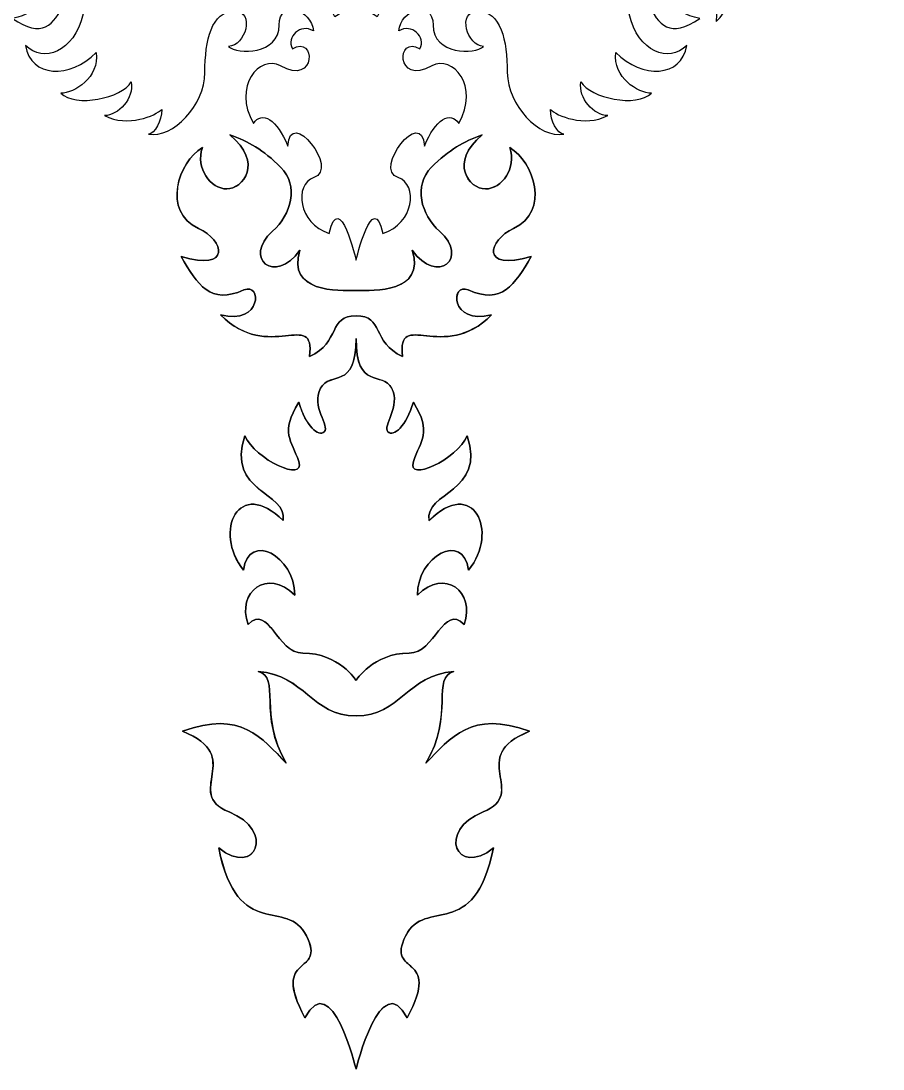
# Model space of a CAD drawing. Header units: centimetres. Extents: x -8 to 7.9, y -7.9 to 7.9.
# Drawn here: x -6.04 to -4.118, y 0.242 to 2.578 of the extents above; entities that cross this region are included whole.
import ezdxf

# ---------------------------------------------------------------- set-up
doc = ezdxf.new("R2010")
doc.units = ezdxf.units.CM
doc.header["$MEASUREMENT"] = 0
doc.layers.add('Camada 1', color=7, linetype='Continuous')

msp = doc.modelspace()

# ---------------------------------------------------------------- linework, layer by layer
at = {"layer": 'Camada 1', "color": 7}
for points, knots in [([(-6.58127, 3.54208), (-6.31558, 3.65405), (-6.28311, 3.41947), (-6.17127, 3.41947), (-6.17127, 3.41947), (-6.07737, 3.41947), (-6.07081, 3.55348), (-5.90716, 3.55348), (-5.90716, 3.55348), (-5.7084, 3.55348), (-5.67994, 3.39743), (-5.71833, 3.31916), (-5.71833, 3.31916), (-5.71833, 3.36467), (-5.87486, 3.46714), (-5.93227, 3.30633), (-5.93227, 3.30633), (-5.81321, 3.36562), (-5.69317, 3.27455), (-5.75677, 3.18253), (-5.75677, 3.18253), (-5.84133, 3.29747), (-5.97788, 3.20433), (-5.94746, 3.0867), (-5.94746, 3.0867), (-5.93418, 3.15499), (-5.8488, 3.26701), (-5.7786, 3.13221), (-5.7786, 3.13221), (-5.89854, 3.13221), (-5.8761, 3.03416), (-5.83059, 3.0214), (-5.83059, 3.0214), (-5.78095, 3.00743), (-5.70674, 3.04844), (-5.77717, 3.09794), (-5.77717, 3.09794), (-5.74505, 3.10874), (-5.67991, 3.12953), (-5.67991, 3.04984), (-5.67991, 3.04984), (-5.67991, 2.84669), (-5.55479, 2.91363), (-5.54995, 2.93538), (-5.54995, 2.93538), (-5.54648, 2.91831), (-5.55638, 2.89852), (-5.56672, 2.86733), (-5.56672, 2.86733), (-5.58302, 2.81851), (-5.53426, 2.7429), (-5.53426, 2.7429), (-5.53426, 2.7429), (-5.54405, 2.77772), (-5.53426, 2.81804), (-5.47026, 2.85564), (-5.47026, 2.85564), (-5.50021, 2.82572), (-5.49376, 2.76412), (-5.46534, 2.72623), (-5.46534, 2.72623), (-5.44584, 2.70033), (-5.39866, 2.68546), (-5.34226, 2.68591), (-5.34226, 2.68591), (-5.38039, 2.63768), (-5.34993, 2.6099), (-5.34049, 2.5877), (-5.34049, 2.5877), (-5.32297, 2.5985), (-5.29318, 2.61413), (-5.29318, 2.66954), (-5.29318, 2.66954), (-5.29318, 2.61414), (-5.26339, 2.59847), (-5.24587, 2.5877), (-5.24587, 2.5877), (-5.23645, 2.60993), (-5.20592, 2.63771), (-5.2441, 2.68591), (-5.2441, 2.68591), (-5.18766, 2.68546), (-5.14049, 2.70033), (-5.12107, 2.72623), (-5.12107, 2.72623), (-5.09263, 2.76412), (-5.08612, 2.82571), (-5.1161, 2.85564), (-5.1161, 2.85564), (-5.05204, 2.81804), (-5.04233, 2.77772), (-5.05204, 2.7429), (-5.05204, 2.7429), (-5.05204, 2.7429), (-5.0033, 2.81849), (-5.01958, 2.86733), (-5.01958, 2.86733), (-5.02998, 2.89852), (-5.03987, 2.91834), (-5.03641, 2.93538), (-5.03641, 2.93538), (-5.03157, 2.9136), (-4.90645, 2.84667), (-4.90645, 3.04984), (-4.90645, 3.04984), (-4.90645, 3.12956), (-4.84134, 3.10876), (-4.80914, 3.09794), (-4.80914, 3.09794), (-4.8796, 3.04844), (-4.80541, 3.00743), (-4.75572, 3.0214), (-4.75572, 3.0214), (-4.71024, 3.03418), (-4.68785, 3.13221), (-4.80776, 3.13221), (-4.80776, 3.13221), (-4.73757, 3.26702), (-4.65216, 3.15499), (-4.63888, 3.0867), (-4.63888, 3.0867), (-4.60856, 3.20433), (-4.745, 3.29747), (-4.82962, 3.18253), (-4.82962, 3.18253), (-4.89317, 3.27455), (-4.77313, 3.36562), (-4.65412, 3.30633), (-4.65412, 3.30633), (-4.71148, 3.46714), (-4.86801, 3.36467), (-4.86801, 3.31916), (-4.86801, 3.31916), (-4.90645, 3.39742), (-4.87801, 3.55348), (-4.67918, 3.55348), (-4.67918, 3.55348), (-4.51556, 3.55348), (-4.50895, 3.41947), (-4.4151, 3.41947), (-4.4151, 3.41947), (-4.30321, 3.41947), (-4.27074, 3.65405), (-4.00508, 3.54208), (-4.00508, 3.54208), (-4.25273, 3.50723), (-3.99386, 3.19286), (-4.39224, 3.27456), (-4.39224, 3.27456), (-4.32583, 3.20828), (-4.04116, 3.16074), (-4.05445, 3.41497), (-4.05445, 3.41497), (-3.93576, 3.2604), (-3.97097, 3.05254), (-4.11623, 2.97288), (-4.11623, 2.97288), (-4.09625, 3.12679), (-4.25916, 3.15124), (-4.3656, 3.15124), (-4.3656, 3.15124), (-4.56279, 3.15124), (-4.61423, 2.97479), (-4.47426, 2.94431), (-4.47426, 2.94431), (-4.43444, 2.93563), (-4.41039, 2.95923), (-4.39018, 3.01427), (-4.39018, 3.01427), (-4.35626, 3.10698), (-4.2762, 3.11238), (-4.24402, 3.06412), (-4.24402, 3.06412), (-4.29456, 3.07351), (-4.3222, 3.02716), (-4.28805, 2.993), (-4.28805, 2.993), (-4.24704, 2.95196), (-4.18293, 2.99596), (-4.20987, 3.05925), (-4.20987, 3.05925), (-4.13055, 2.97993), (-4.20053, 2.8901), (-4.27694, 2.90087), (-4.27694, 2.90087), (-4.35433, 2.91172), (-4.36946, 2.90611), (-4.39791, 2.85663), (-4.39791, 2.85663), (-4.34679, 2.82954), (-4.33039, 2.87245), (-4.27887, 2.87245), (-4.27887, 2.87245), (-4.22572, 2.87245), (-4.16513, 2.80157), (-4.23543, 2.74183), (-4.23543, 2.74183), (-4.24392, 2.80517), (-4.30763, 2.80589), (-4.33682, 2.7657), (-4.33682, 2.7657), (-4.3618, 2.73141), (-4.33626, 2.68707), (-4.28549, 2.69828), (-4.28549, 2.69828), (-4.31065, 2.63113), (-4.39214, 2.65343), (-4.41413, 2.70024), (-4.41413, 2.70024), (-4.43339, 2.74107), (-4.48477, 2.79726), (-4.54878, 2.73329), (-4.54878, 2.73329), (-4.4366, 2.71876), (-4.44231, 2.62463), (-4.4901, 2.57695), (-4.4901, 2.57695), (-4.48341, 2.6627), (-4.5386, 2.65545), (-4.56024, 2.64132), (-4.56024, 2.64132), (-4.57889, 2.62923), (-4.59577, 2.5979), (-4.52693, 2.58412), (-4.52693, 2.58412), (-4.66017, 2.49324), (-4.62752, 2.70538), (-4.75296, 2.76491), (-4.75296, 2.76491), (-4.6975, 2.7565), (-4.66372, 2.74618), (-4.63318, 2.77182), (-4.63318, 2.77182), (-4.58029, 2.81622), (-4.59482, 2.93713), (-4.71189, 2.93713), (-4.71189, 2.93713), (-4.77745, 2.93713), (-4.81225, 2.88638), (-4.76761, 2.84169), (-4.76761, 2.84169), (-4.76761, 2.88453), (-4.6613, 2.90958), (-4.66543, 2.84076), (-4.66543, 2.84076), (-4.67022, 2.76138), (-4.81608, 2.83325), (-4.88895, 2.78673), (-4.88895, 2.78673), (-4.87704, 2.78554), (-4.8653, 2.78369), (-4.8544, 2.78054), (-4.8544, 2.78054), (-4.78759, 2.76107), (-4.70552, 2.68037), (-4.68464, 2.59411), (-4.68464, 2.59411), (-4.66376, 2.50783), (-4.59571, 2.48431), (-4.55605, 2.52394), (-4.55605, 2.52394), (-4.56722, 2.45163), (-4.65545, 2.44938), (-4.71382, 2.50783), (-4.71382, 2.50783), (-4.72081, 2.45216), (-4.66508, 2.4174), (-4.63447, 2.4174), (-4.63447, 2.4174), (-4.6672, 2.3847), (-4.77089, 2.40626), (-4.79171, 2.44243), (-4.79171, 2.44243), (-4.7987, 2.40626), (-4.76255, 2.36731), (-4.73191, 2.36731), (-4.73191, 2.36731), (-4.7848, 2.34085), (-4.8461, 2.36731), (-4.85997, 2.3812), (-4.85997, 2.3812), (-4.85997, 2.35614), (-4.84468, 2.32622), (-4.83007, 2.32622), (-4.83007, 2.32622), (-4.885, 2.3158), (-4.95596, 2.39094), (-4.95596, 2.4633), (-4.95596, 2.4633), (-4.95596, 2.53566), (-4.97128, 2.60038), (-5.02068, 2.60038), (-5.02068, 2.60038), (-5.07008, 2.60038), (-5.04507, 2.52175), (-5.00885, 2.52175), (-5.00885, 2.52175), (-5.02835, 2.50225), (-5.12159, 2.50365), (-5.12159, 2.56908), (-5.12159, 2.56908), (-5.12159, 2.62766), (-5.19414, 2.60453), (-5.19787, 2.55606), (-5.19787, 2.55606), (-5.16982, 2.57371), (-5.13583, 2.54317), (-5.15104, 2.51616), (-5.15104, 2.51616), (-5.20385, 2.54926), (-5.2057, 2.43245), (-5.12418, 2.47809), (-5.12418, 2.47809), (-5.07806, 2.50391), (-5.01652, 2.43263), (-5.06425, 2.34974), (-5.06425, 2.34974), (-5.08319, 2.37898), (-5.11637, 2.35895), (-5.14085, 2.29947), (-5.14085, 2.29947), (-5.14545, 2.38861), (-5.25637, 2.24801), (-5.19922, 2.22922), (-5.19922, 2.22922), (-5.15419, 2.21443), (-5.16371, 2.12574), (-5.23338, 2.10481), (-5.23338, 2.10481), (-5.25574, 2.20572), (-5.29312, 2.04499), (-5.29312, 2.04499), (-5.29312, 2.04499), (-5.29312, 2.04499), (-5.33045, 2.20572), (-5.35292, 2.10481), (-5.35292, 2.10481), (-5.42251, 2.12574), (-5.43211, 2.21443), (-5.38702, 2.22922), (-5.38702, 2.22922), (-5.32982, 2.24801), (-5.44073, 2.38861), (-5.44539, 2.29947), (-5.44539, 2.29947), (-5.46984, 2.35895), (-5.50299, 2.37898), (-5.52193, 2.34974), (-5.52193, 2.34974), (-5.56974, 2.43263), (-5.5082, 2.50391), (-5.46205, 2.47809), (-5.46205, 2.47809), (-5.38051, 2.43245), (-5.38241, 2.54929), (-5.43519, 2.51616), (-5.43519, 2.51616), (-5.45043, 2.54317), (-5.4164, 2.57373), (-5.38841, 2.55606), (-5.38841, 2.55606), (-5.39209, 2.60456), (-5.46464, 2.62768), (-5.46464, 2.56908), (-5.46464, 2.56908), (-5.46464, 2.50365), (-5.55788, 2.50227), (-5.57733, 2.52175), (-5.57733, 2.52175), (-5.54113, 2.52175), (-5.51613, 2.60038), (-5.5655, 2.60038), (-5.5655, 2.60038), (-5.61492, 2.60038), (-5.63022, 2.53566), (-5.63022, 2.4633), (-5.63022, 2.4633), (-5.63022, 2.39094), (-5.70123, 2.31579), (-5.75614, 2.32622), (-5.75614, 2.32622), (-5.74156, 2.32622), (-5.72624, 2.35614), (-5.72624, 2.3812), (-5.72624, 2.3812), (-5.74016, 2.36731), (-5.80141, 2.34085), (-5.85425, 2.36731), (-5.85425, 2.36731), (-5.82364, 2.36731), (-5.7875, 2.40626), (-5.79445, 2.44243), (-5.79445, 2.44243), (-5.81527, 2.40626), (-5.91896, 2.3847), (-5.95169, 2.4174), (-5.95169, 2.4174), (-5.92108, 2.4174), (-5.86541, 2.45217), (-5.87234, 2.50783), (-5.87234, 2.50783), (-5.93076, 2.44938), (-6.01903, 2.45163), (-6.03011, 2.52394), (-6.03011, 2.52394), (-5.9905, 2.48431), (-5.92237, 2.50783), (-5.90158, 2.59411), (-5.90158, 2.59411), (-5.8807, 2.68039), (-5.79858, 2.76106), (-5.7318, 2.78054), (-5.7318, 2.78054), (-5.7209, 2.78369), (-5.70926, 2.78551), (-5.6973, 2.78673), (-5.6973, 2.78673), (-5.77011, 2.83324), (-5.91603, 2.76138), (-5.92077, 2.84076), (-5.92077, 2.84076), (-5.9249, 2.90958), (-5.81869, 2.88452), (-5.81869, 2.84169), (-5.81869, 2.84169), (-5.774, 2.88635), (-5.80877, 2.93713), (-5.87433, 2.93713), (-5.87433, 2.93713), (-5.99143, 2.93713), (-6.00599, 2.81624), (-5.95304, 2.77182), (-5.95304, 2.77182), (-5.92253, 2.74618), (-5.88872, 2.7565), (-5.83332, 2.76491), (-5.83332, 2.76491), (-5.95876, 2.70538), (-5.92611, 2.49324), (-6.05935, 2.58412), (-6.05935, 2.58412), (-5.99051, 2.5979), (-6.00739, 2.62923), (-6.02599, 2.64132), (-6.02599, 2.64132), (-6.04766, 2.65545), (-6.10285, 2.6627), (-6.09624, 2.57695), (-6.09624, 2.57695), (-6.14394, 2.6246), (-6.14966, 2.71874), (-6.0375, 2.73329), (-6.0375, 2.73329), (-6.1015, 2.79724), (-6.15283, 2.74107), (-6.17207, 2.70024), (-6.17207, 2.70024), (-6.19411, 2.65344), (-6.27555, 2.63116), (-6.30074, 2.69828), (-6.30074, 2.69828), (-6.24989, 2.68709), (-6.22446, 2.73141), (-6.24936, 2.7657), (-6.24936, 2.7657), (-6.27854, 2.80589), (-6.34223, 2.80518), (-6.35083, 2.74183), (-6.35083, 2.74183), (-6.42108, 2.80157), (-6.36049, 2.87245), (-6.30728, 2.87245), (-6.30728, 2.87245), (-6.25587, 2.87245), (-6.23944, 2.82953), (-6.18827, 2.85663), (-6.18827, 2.85663), (-6.21674, 2.90613), (-6.23185, 2.91174), (-6.30926, 2.90087), (-6.30926, 2.90087), (-6.38562, 2.89013), (-6.45565, 2.97993), (-6.37633, 3.05925), (-6.37633, 3.05925), (-6.40321, 2.99596), (-6.33913, 2.95196), (-6.29815, 2.993), (-6.29815, 2.993), (-6.26397, 3.02716), (-6.29164, 3.07351), (-6.34212, 3.06412), (-6.34212, 3.06412), (-6.30992, 3.11238), (-6.22994, 3.10701), (-6.19602, 3.01427), (-6.19602, 3.01427), (-6.17586, 2.95924), (-6.15173, 2.93564), (-6.11199, 2.94431), (-6.11199, 2.94431), (-5.972, 2.97479), (-6.02343, 3.15124), (-6.22058, 3.15124), (-6.22058, 3.15124), (-6.32697, 3.15124), (-6.49003, 3.12682), (-6.46995, 2.97288), (-6.46995, 2.97288), (-6.61523, 3.05257), (-6.6504, 3.26043), (-6.53178, 3.41497), (-6.53178, 3.41497), (-6.54498, 3.16073), (-6.26029, 3.20825), (-6.19399, 3.27456), (-6.19399, 3.27456), (-6.59241, 3.19289), (-6.3337, 3.50724), (-6.58127, 3.54208)], [0, 0, 0, 0, 0.0076336, 0.0076336, 0.0076336, 0.0076336, 0.0152672, 0.0152672, 0.0152672, 0.0152672, 0.0229008, 0.0229008, 0.0229008, 0.0229008, 0.0305344, 0.0305344, 0.0305344, 0.0305344, 0.0381679, 0.0381679, 0.0381679, 0.0381679, 0.0458015, 0.0458015, 0.0458015, 0.0458015, 0.0534351, 0.0534351, 0.0534351, 0.0534351, 0.0610687, 0.0610687, 0.0610687, 0.0610687, 0.0687023, 0.0687023, 0.0687023, 0.0687023, 0.0763359, 0.0763359, 0.0763359, 0.0763359, 0.0839695, 0.0839695, 0.0839695, 0.0839695, 0.0916031, 0.0916031, 0.0916031, 0.0916031, 0.0992366, 0.0992366, 0.0992366, 0.0992366, 0.1068702, 0.1068702, 0.1068702, 0.1068702, 0.1145038, 0.1145038, 0.1145038, 0.1145038, 0.1221374, 0.1221374, 0.1221374, 0.1221374, 0.129771, 0.129771, 0.129771, 0.129771, 0.1374046, 0.1374046, 0.1374046, 0.1374046, 0.1450382, 0.1450382, 0.1450382, 0.1450382, 0.1526718, 0.1526718, 0.1526718, 0.1526718, 0.1603053, 0.1603053, 0.1603053, 0.1603053, 0.1679389, 0.1679389, 0.1679389, 0.1679389, 0.1755725, 0.1755725, 0.1755725, 0.1755725, 0.1832061, 0.1832061, 0.1832061, 0.1832061, 0.1908397, 0.1908397, 0.1908397, 0.1908397, 0.1984733, 0.1984733, 0.1984733, 0.1984733, 0.2061069, 0.2061069, 0.2061069, 0.2061069, 0.2137405, 0.2137405, 0.2137405, 0.2137405, 0.221374, 0.221374, 0.221374, 0.221374, 0.2290076, 0.2290076, 0.2290076, 0.2290076, 0.2366412, 0.2366412, 0.2366412, 0.2366412, 0.2442748, 0.2442748, 0.2442748, 0.2442748, 0.2519084, 0.2519084, 0.2519084, 0.2519084, 0.259542, 0.259542, 0.259542, 0.259542, 0.2671756, 0.2671756, 0.2671756, 0.2671756, 0.2748092, 0.2748092, 0.2748092, 0.2748092, 0.2824427, 0.2824427, 0.2824427, 0.2824427, 0.2900763, 0.2900763, 0.2900763, 0.2900763, 0.2977099, 0.2977099, 0.2977099, 0.2977099, 0.3053435, 0.3053435, 0.3053435, 0.3053435, 0.3129771, 0.3129771, 0.3129771, 0.3129771, 0.3206107, 0.3206107, 0.3206107, 0.3206107, 0.3282443, 0.3282443, 0.3282443, 0.3282443, 0.3358779, 0.3358779, 0.3358779, 0.3358779, 0.3435115, 0.3435115, 0.3435115, 0.3435115, 0.351145, 0.351145, 0.351145, 0.351145, 0.3587786, 0.3587786, 0.3587786, 0.3587786, 0.3664122, 0.3664122, 0.3664122, 0.3664122, 0.3740458, 0.3740458, 0.3740458, 0.3740458, 0.3816794, 0.3816794, 0.3816794, 0.3816794, 0.389313, 0.389313, 0.389313, 0.389313, 0.3969466, 0.3969466, 0.3969466, 0.3969466, 0.4045802, 0.4045802, 0.4045802, 0.4045802, 0.4122137, 0.4122137, 0.4122137, 0.4122137, 0.4198473, 0.4198473, 0.4198473, 0.4198473, 0.4274809, 0.4274809, 0.4274809, 0.4274809, 0.4351145, 0.4351145, 0.4351145, 0.4351145, 0.4427481, 0.4427481, 0.4427481, 0.4427481, 0.4503817, 0.4503817, 0.4503817, 0.4503817, 0.4580153, 0.4580153, 0.4580153, 0.4580153, 0.4656489, 0.4656489, 0.4656489, 0.4656489, 0.4732824, 0.4732824, 0.4732824, 0.4732824, 0.480916, 0.480916, 0.480916, 0.480916, 0.4885496, 0.4885496, 0.4885496, 0.4885496, 0.4961832, 0.4961832, 0.4961832, 0.4961832, 0.5038168, 0.5038168, 0.5038168, 0.5038168, 0.5114504, 0.5114504, 0.5114504, 0.5114504, 0.519084, 0.519084, 0.519084, 0.519084, 0.5267176, 0.5267176, 0.5267176, 0.5267176, 0.5343511, 0.5343511, 0.5343511, 0.5343511, 0.5419847, 0.5419847, 0.5419847, 0.5419847, 0.5496183, 0.5496183, 0.5496183, 0.5496183, 0.5572519, 0.5572519, 0.5572519, 0.5572519, 0.5648855, 0.5648855, 0.5648855, 0.5648855, 0.5725191, 0.5725191, 0.5725191, 0.5725191, 0.5801527, 0.5801527, 0.5801527, 0.5801527, 0.5877863, 0.5877863, 0.5877863, 0.5877863, 0.5954198, 0.5954198, 0.5954198, 0.5954198, 0.6030534, 0.6030534, 0.6030534, 0.6030534, 0.610687, 0.610687, 0.610687, 0.610687, 0.6183206, 0.6183206, 0.6183206, 0.6183206, 0.6259542, 0.6259542, 0.6259542, 0.6259542, 0.6335878, 0.6335878, 0.6335878, 0.6335878, 0.6412214, 0.6412214, 0.6412214, 0.6412214, 0.648855, 0.648855, 0.648855, 0.648855, 0.6564885, 0.6564885, 0.6564885, 0.6564885, 0.6641221, 0.6641221, 0.6641221, 0.6641221, 0.6717557, 0.6717557, 0.6717557, 0.6717557, 0.6793893, 0.6793893, 0.6793893, 0.6793893, 0.6870229, 0.6870229, 0.6870229, 0.6870229, 0.6946565, 0.6946565, 0.6946565, 0.6946565, 0.7022901, 0.7022901, 0.7022901, 0.7022901, 0.7099237, 0.7099237, 0.7099237, 0.7099237, 0.7175573, 0.7175573, 0.7175573, 0.7175573, 0.7251908, 0.7251908, 0.7251908, 0.7251908, 0.7328244, 0.7328244, 0.7328244, 0.7328244, 0.740458, 0.740458, 0.740458, 0.740458, 0.7480916, 0.7480916, 0.7480916, 0.7480916, 0.7557252, 0.7557252, 0.7557252, 0.7557252, 0.7633588, 0.7633588, 0.7633588, 0.7633588, 0.7709924, 0.7709924, 0.7709924, 0.7709924, 0.778626, 0.778626, 0.778626, 0.778626, 0.7862595, 0.7862595, 0.7862595, 0.7862595, 0.7938931, 0.7938931, 0.7938931, 0.7938931, 0.8015267, 0.8015267, 0.8015267, 0.8015267, 0.8091603, 0.8091603, 0.8091603, 0.8091603, 0.8167939, 0.8167939, 0.8167939, 0.8167939, 0.8244275, 0.8244275, 0.8244275, 0.8244275, 0.8320611, 0.8320611, 0.8320611, 0.8320611, 0.8396947, 0.8396947, 0.8396947, 0.8396947, 0.8473282, 0.8473282, 0.8473282, 0.8473282, 0.8549618, 0.8549618, 0.8549618, 0.8549618, 0.8625954, 0.8625954, 0.8625954, 0.8625954, 0.870229, 0.870229, 0.870229, 0.870229, 0.8778626, 0.8778626, 0.8778626, 0.8778626, 0.8854962, 0.8854962, 0.8854962, 0.8854962, 0.8931298, 0.8931298, 0.8931298, 0.8931298, 0.9007634, 0.9007634, 0.9007634, 0.9007634, 0.9083969, 0.9083969, 0.9083969, 0.9083969, 0.9160305, 0.9160305, 0.9160305, 0.9160305, 0.9236641, 0.9236641, 0.9236641, 0.9236641, 0.9312977, 0.9312977, 0.9312977, 0.9312977, 0.9389313, 0.9389313, 0.9389313, 0.9389313, 0.9465649, 0.9465649, 0.9465649, 0.9465649, 0.9541985, 0.9541985, 0.9541985, 0.9541985, 0.9618321, 0.9618321, 0.9618321, 0.9618321, 0.9694656, 0.9694656, 0.9694656, 0.9694656, 0.9770992, 0.9770992, 0.9770992, 0.9770992, 0.9847328, 0.9847328, 0.9847328, 0.9847328, 1, 1, 1, 1]), ([(-5.54336, 1.97863), (-5.61808, 1.9454), (-5.64655, 1.98948), (-5.68346, 2.05332), (-5.68346, 2.05332), (-5.56964, 2.01919), (-5.58744, 2.08962), (-5.6443, 2.11581), (-5.6443, 2.11581), (-5.72629, 2.15354), (-5.68957, 2.26464), (-5.63581, 2.29596), (-5.63581, 2.29596), (-5.65171, 2.25013), (-5.61792, 2.20396), (-5.58152, 2.20396), (-5.58152, 2.20396), (-5.54514, 2.20396), (-5.49918, 2.26264), (-5.57461, 2.3244), (-5.57461, 2.3244), (-5.53244, 2.30911), (-5.50129, 2.29217), (-5.46094, 2.25182), (-5.46094, 2.25182), (-5.42054, 2.21147), (-5.43789, 2.14601), (-5.47928, 2.1095), (-5.47928, 2.1095), (-5.54704, 2.0497), (-5.47356, 1.98856), (-5.41851, 2.06727), (-5.41851, 2.06727), (-5.44796, 1.97258), (-5.33329, 1.97723), (-5.2932, 1.97723), (-5.2932, 1.97723), (-5.25306, 1.97723), (-5.13845, 1.97257), (-5.16789, 2.06727), (-5.16789, 2.06727), (-5.11283, 1.98856), (-5.03936, 2.0497), (-5.10712, 2.1095), (-5.10712, 2.1095), (-5.14845, 2.14601), (-5.1658, 2.21147), (-5.12546, 2.25182), (-5.12546, 2.25182), (-5.08506, 2.29217), (-5.05392, 2.30913), (-5.01179, 2.3244), (-5.01179, 2.3244), (-5.0872, 2.26265), (-5.04124, 2.20396), (-5.00483, 2.20396), (-5.00483, 2.20396), (-4.96845, 2.20396), (-4.93466, 2.25013), (-4.95056, 2.29596), (-4.95056, 2.29596), (-4.89674, 2.26463), (-4.86007, 2.15353), (-4.94201, 2.11581), (-4.94201, 2.11581), (-4.99897, 2.08962), (-5.01673, 2.01918), (-4.9029, 2.05332), (-4.9029, 2.05332), (-4.93981, 1.98948), (-4.96828, 1.9454), (-5.043, 1.97863), (-5.043, 1.97863), (-5.08293, 1.99636), (-5.08433, 1.90034), (-4.99101, 1.92312), (-4.99101, 1.92312), (-5.09954, 1.81453), (-5.20247, 1.93804), (-5.18937, 1.83017), (-5.18937, 1.83017), (-5.2589, 1.86248), (-5.23102, 1.92124), (-5.29319, 1.92124), (-5.29319, 1.92124), (-5.35536, 1.92124), (-5.32743, 1.86248), (-5.39696, 1.83017), (-5.39696, 1.83017), (-5.38389, 1.93804), (-5.48679, 1.81456), (-5.59532, 1.92312), (-5.59532, 1.92312), (-5.50198, 1.90034), (-5.50341, 1.99636), (-5.54336, 1.97863)], [0, 0, 0, 0, 0.04, 0.04, 0.04, 0.04, 0.08, 0.08, 0.08, 0.08, 0.12, 0.12, 0.12, 0.12, 0.16, 0.16, 0.16, 0.16, 0.2, 0.2, 0.2, 0.2, 0.24, 0.24, 0.24, 0.24, 0.28, 0.28, 0.28, 0.28, 0.32, 0.32, 0.32, 0.32, 0.36, 0.36, 0.36, 0.36, 0.4, 0.4, 0.4, 0.4, 0.44, 0.44, 0.44, 0.44, 0.48, 0.48, 0.48, 0.48, 0.52, 0.52, 0.52, 0.52, 0.56, 0.56, 0.56, 0.56, 0.6, 0.6, 0.6, 0.6, 0.64, 0.64, 0.64, 0.64, 0.68, 0.68, 0.68, 0.68, 0.72, 0.72, 0.72, 0.72, 0.76, 0.76, 0.76, 0.76, 0.8, 0.8, 0.8, 0.8, 0.84, 0.84, 0.84, 0.84, 0.88, 0.88, 0.88, 0.88, 0.92, 0.92, 0.92, 0.92, 1, 1, 1, 1]), ([(-5.5953, 1.92312), (-5.48677, 1.81453), (-5.3839, 1.93804), (-5.39694, 1.83017), (-5.39694, 1.83017), (-5.32741, 1.86248), (-5.35535, 1.92124), (-5.29317, 1.92124), (-5.29317, 1.92124), (-5.23099, 1.92124), (-5.25888, 1.86248), (-5.18935, 1.83017), (-5.18935, 1.83017), (-5.20247, 1.93804), (-5.09952, 1.81456), (-4.99099, 1.92312), (-4.99099, 1.92312), (-5.08431, 1.90034), (-5.08291, 1.99636), (-5.04298, 1.97863), (-5.04298, 1.97863), (-4.96826, 1.9454), (-4.93979, 1.98948), (-4.90288, 2.05332), (-4.90288, 2.05332), (-5.0167, 2.01919), (-4.99895, 2.08962), (-4.94199, 2.11581), (-4.94199, 2.11581), (-4.86005, 2.15354), (-4.89672, 2.26464), (-4.95054, 2.29596), (-4.95054, 2.29596), (-4.93464, 2.25013), (-4.96843, 2.20396), (-5.00481, 2.20396), (-5.00481, 2.20396), (-5.04122, 2.20396), (-5.08715, 2.26264), (-5.01177, 2.3244), (-5.01177, 2.3244), (-5.05389, 2.30911), (-5.08503, 2.29217), (-5.12544, 2.25182), (-5.12544, 2.25182), (-5.16579, 2.21147), (-5.14843, 2.14601), (-5.1071, 2.1095), (-5.1071, 2.1095), (-5.03931, 2.0497), (-5.11282, 1.98856), (-5.16787, 2.06727), (-5.16787, 2.06727), (-5.13842, 1.97258), (-5.25304, 1.97723), (-5.29318, 1.97723), (-5.29318, 1.97723), (-5.33326, 1.97723), (-5.44793, 1.97257), (-5.41849, 2.06727), (-5.41849, 2.06727), (-5.47355, 1.98856), (-5.54702, 2.0497), (-5.47926, 2.1095), (-5.47926, 2.1095), (-5.43788, 2.14601), (-5.42052, 2.21147), (-5.46092, 2.25182), (-5.46092, 2.25182), (-5.50127, 2.29217), (-5.53241, 2.30913), (-5.57459, 2.3244), (-5.57459, 2.3244), (-5.49916, 2.26265), (-5.54514, 2.20396), (-5.5815, 2.20396), (-5.5815, 2.20396), (-5.61791, 2.20396), (-5.65169, 2.25013), (-5.63579, 2.29596), (-5.63579, 2.29596), (-5.68955, 2.26463), (-5.72628, 2.15353), (-5.64428, 2.11581), (-5.64428, 2.11581), (-5.58742, 2.08962), (-5.56961, 2.01918), (-5.68344, 2.05332), (-5.68344, 2.05332), (-5.64653, 1.98948), (-5.61806, 1.9454), (-5.54334, 1.97863), (-5.54334, 1.97863), (-5.50341, 1.99636), (-5.50198, 1.90034), (-5.5953, 1.92312)], [0, 0, 0, 0, 0.04, 0.04, 0.04, 0.04, 0.08, 0.08, 0.08, 0.08, 0.12, 0.12, 0.12, 0.12, 0.16, 0.16, 0.16, 0.16, 0.2, 0.2, 0.2, 0.2, 0.24, 0.24, 0.24, 0.24, 0.28, 0.28, 0.28, 0.28, 0.32, 0.32, 0.32, 0.32, 0.36, 0.36, 0.36, 0.36, 0.4, 0.4, 0.4, 0.4, 0.44, 0.44, 0.44, 0.44, 0.48, 0.48, 0.48, 0.48, 0.52, 0.52, 0.52, 0.52, 0.56, 0.56, 0.56, 0.56, 0.6, 0.6, 0.6, 0.6, 0.64, 0.64, 0.64, 0.64, 0.68, 0.68, 0.68, 0.68, 0.72, 0.72, 0.72, 0.72, 0.76, 0.76, 0.76, 0.76, 0.8, 0.8, 0.8, 0.8, 0.84, 0.84, 0.84, 0.84, 0.88, 0.88, 0.88, 0.88, 0.92, 0.92, 0.92, 0.92, 1, 1, 1, 1]), ([(-5.45573, 1.46442), (-5.44528, 1.52863), (-5.58339, 1.52678), (-5.54114, 1.65344), (-5.54114, 1.65344), (-5.51809, 1.60066), (-5.40533, 1.54819), (-5.42089, 1.59616), (-5.42089, 1.59616), (-5.43655, 1.64413), (-5.46359, 1.65982), (-5.42089, 1.72816), (-5.42089, 1.72816), (-5.40525, 1.67545), (-5.37678, 1.64992), (-5.36398, 1.66268), (-5.36398, 1.66268), (-5.35128, 1.67543), (-5.39388, 1.71959), (-5.37253, 1.75944), (-5.37253, 1.75944), (-5.35126, 1.79929), (-5.29318, 1.75378), (-5.29318, 1.87046), (-5.29318, 1.87046), (-5.29318, 1.75375), (-5.2351, 1.79929), (-5.21383, 1.75944), (-5.21383, 1.75944), (-5.19248, 1.71959), (-5.2351, 1.67543), (-5.22235, 1.66268), (-5.22235, 1.66268), (-5.20954, 1.64993), (-5.1811, 1.67543), (-5.16544, 1.72816), (-5.16544, 1.72816), (-5.12279, 1.65982), (-5.14975, 1.64413), (-5.16544, 1.59616), (-5.16544, 1.59616), (-5.18102, 1.54819), (-5.06821, 1.60066), (-5.04524, 1.65344), (-5.04524, 1.65344), (-5.00299, 1.52678), (-5.1411, 1.52864), (-5.13059, 1.46442), (-5.13059, 1.46442), (-5.03222, 1.56274), (-4.97324, 1.44045), (-5.04235, 1.35412), (-5.04235, 1.35412), (-5.05391, 1.44125), (-5.15649, 1.38561), (-5.15649, 1.2985), (-5.15649, 1.2985), (-5.09545, 1.35949), (-5.02637, 1.30572), (-5.05248, 1.23312), (-5.05248, 1.23312), (-5.09889, 1.27961), (-5.11662, 1.16898), (-5.17469, 1.16898), (-5.17469, 1.16898), (-5.25526, 1.16898), (-5.29317, 1.10823), (-5.29317, 1.10823), (-5.29317, 1.10823), (-5.29317, 1.10823), (-5.33103, 1.16898), (-5.41162, 1.16898), (-5.41162, 1.16898), (-5.46972, 1.16898), (-5.4874, 1.2796), (-5.53383, 1.23312), (-5.53383, 1.23312), (-5.56, 1.30575), (-5.49089, 1.35949), (-5.4299, 1.2985), (-5.4299, 1.2985), (-5.4299, 1.3856), (-5.5324, 1.44124), (-5.54404, 1.35412), (-5.54404, 1.35412), (-5.61308, 1.44047), (-5.55416, 1.56276), (-5.45573, 1.46442)], [0, 0, 0, 0, 0.0434783, 0.0434783, 0.0434783, 0.0434783, 0.0869565, 0.0869565, 0.0869565, 0.0869565, 0.1304348, 0.1304348, 0.1304348, 0.1304348, 0.173913, 0.173913, 0.173913, 0.173913, 0.2173913, 0.2173913, 0.2173913, 0.2173913, 0.2608696, 0.2608696, 0.2608696, 0.2608696, 0.3043478, 0.3043478, 0.3043478, 0.3043478, 0.3478261, 0.3478261, 0.3478261, 0.3478261, 0.3913043, 0.3913043, 0.3913043, 0.3913043, 0.4347826, 0.4347826, 0.4347826, 0.4347826, 0.4782609, 0.4782609, 0.4782609, 0.4782609, 0.5217391, 0.5217391, 0.5217391, 0.5217391, 0.5652174, 0.5652174, 0.5652174, 0.5652174, 0.6086957, 0.6086957, 0.6086957, 0.6086957, 0.6521739, 0.6521739, 0.6521739, 0.6521739, 0.6956522, 0.6956522, 0.6956522, 0.6956522, 0.7391304, 0.7391304, 0.7391304, 0.7391304, 0.7826087, 0.7826087, 0.7826087, 0.7826087, 0.826087, 0.826087, 0.826087, 0.826087, 0.8695652, 0.8695652, 0.8695652, 0.8695652, 0.9130435, 0.9130435, 0.9130435, 0.9130435, 1, 1, 1, 1]), ([(-5.42991, 1.2985), (-5.4909, 1.35949), (-5.56001, 1.30572), (-5.53384, 1.23312), (-5.53384, 1.23312), (-5.48741, 1.27961), (-5.46973, 1.16898), (-5.41163, 1.16898), (-5.41163, 1.16898), (-5.33106, 1.16898), (-5.29318, 1.10823), (-5.29318, 1.10823), (-5.29318, 1.10823), (-5.29318, 1.10823), (-5.25527, 1.16898), (-5.1747, 1.16898), (-5.1747, 1.16898), (-5.11662, 1.16898), (-5.0989, 1.2796), (-5.05249, 1.23312), (-5.05249, 1.23312), (-5.02635, 1.30575), (-5.09546, 1.35949), (-5.1565, 1.2985), (-5.1565, 1.2985), (-5.1565, 1.3856), (-5.05392, 1.44124), (-5.04236, 1.35412), (-5.04236, 1.35412), (-4.97325, 1.44048), (-5.03223, 1.56277), (-5.1306, 1.46442), (-5.1306, 1.46442), (-5.14108, 1.52863), (-5.00299, 1.52678), (-5.04525, 1.65344), (-5.04525, 1.65344), (-5.06824, 1.60066), (-5.18106, 1.54819), (-5.16545, 1.59616), (-5.16545, 1.59616), (-5.14976, 1.64413), (-5.1228, 1.65982), (-5.16545, 1.72816), (-5.16545, 1.72816), (-5.18114, 1.67545), (-5.20956, 1.64992), (-5.22236, 1.66268), (-5.22236, 1.66268), (-5.23511, 1.67543), (-5.19251, 1.71959), (-5.21384, 1.75944), (-5.21384, 1.75944), (-5.23511, 1.79929), (-5.29319, 1.75378), (-5.29319, 1.87046), (-5.29319, 1.87046), (-5.29319, 1.75375), (-5.35127, 1.79929), (-5.37254, 1.75944), (-5.37254, 1.75944), (-5.39389, 1.71959), (-5.35127, 1.67543), (-5.36399, 1.66268), (-5.36399, 1.66268), (-5.3768, 1.64993), (-5.40527, 1.67543), (-5.4209, 1.72816), (-5.4209, 1.72816), (-5.4636, 1.65982), (-5.43656, 1.64413), (-5.4209, 1.59616), (-5.4209, 1.59616), (-5.40534, 1.54819), (-5.51811, 1.60066), (-5.54115, 1.65344), (-5.54115, 1.65344), (-5.5834, 1.52678), (-5.44529, 1.52864), (-5.45574, 1.46442), (-5.45574, 1.46442), (-5.55417, 1.56274), (-5.61306, 1.44045), (-5.54406, 1.35412), (-5.54406, 1.35412), (-5.53241, 1.44124), (-5.42991, 1.3856), (-5.42991, 1.2985)], [0, 0, 0, 0, 0.0434783, 0.0434783, 0.0434783, 0.0434783, 0.0869565, 0.0869565, 0.0869565, 0.0869565, 0.1304348, 0.1304348, 0.1304348, 0.1304348, 0.173913, 0.173913, 0.173913, 0.173913, 0.2173913, 0.2173913, 0.2173913, 0.2173913, 0.2608696, 0.2608696, 0.2608696, 0.2608696, 0.3043478, 0.3043478, 0.3043478, 0.3043478, 0.3478261, 0.3478261, 0.3478261, 0.3478261, 0.3913043, 0.3913043, 0.3913043, 0.3913043, 0.4347826, 0.4347826, 0.4347826, 0.4347826, 0.4782609, 0.4782609, 0.4782609, 0.4782609, 0.5217391, 0.5217391, 0.5217391, 0.5217391, 0.5652174, 0.5652174, 0.5652174, 0.5652174, 0.6086957, 0.6086957, 0.6086957, 0.6086957, 0.6521739, 0.6521739, 0.6521739, 0.6521739, 0.6956522, 0.6956522, 0.6956522, 0.6956522, 0.7391304, 0.7391304, 0.7391304, 0.7391304, 0.7826087, 0.7826087, 0.7826087, 0.7826087, 0.826087, 0.826087, 0.826087, 0.826087, 0.8695652, 0.8695652, 0.8695652, 0.8695652, 0.9130435, 0.9130435, 0.9130435, 0.9130435, 1, 1, 1, 1]), ([(-5.59954, 0.73454), (-5.55612, 0.52224), (-5.44711, 0.62601), (-5.40377, 0.53875), (-5.40377, 0.53875), (-5.35805, 0.44678), (-5.48635, 0.50417), (-5.40718, 0.35566), (-5.40718, 0.35566), (-5.34844, 0.46964), (-5.2932, 0.2417), (-5.2932, 0.2417), (-5.2932, 0.2417), (-5.2932, 0.2417), (-5.23798, 0.46964), (-5.17919, 0.35566), (-5.17919, 0.35566), (-5.10003, 0.50417), (-5.22835, 0.44678), (-5.18263, 0.53875), (-5.18263, 0.53875), (-5.13926, 0.62604), (-5.03026, 0.52224), (-4.98686, 0.73454), (-4.98686, 0.73454), (-5.07031, 0.66818), (-5.11354, 0.77367), (-5.00991, 0.81505), (-5.00991, 0.81505), (-4.9063, 0.85648), (-5.04846, 0.93938), (-4.9063, 0.99468), (-4.9063, 0.99468), (-5.03732, 1.04331), (-5.08227, 0.9792), (-5.13757, 0.92396), (-5.13757, 0.92396), (-5.07388, 1.02963), (-5.12569, 1.11631), (-5.07502, 1.12798), (-5.07502, 1.12798), (-5.17924, 1.12028), (-5.19395, 1.02926), (-5.29322, 1.02926), (-5.29322, 1.02926), (-5.39249, 1.02926), (-5.40715, 1.1203), (-5.51147, 1.12798), (-5.51147, 1.12798), (-5.46075, 1.11631), (-5.51258, 1.02963), (-5.44887, 0.92396), (-5.44887, 0.92396), (-5.50412, 0.97921), (-5.54912, 1.04334), (-5.68014, 0.99468), (-5.68014, 0.99468), (-5.53798, 0.93941), (-5.68014, 0.85651), (-5.5765, 0.81505), (-5.5765, 0.81505), (-5.47283, 0.77364), (-5.51603, 0.66818), (-5.59954, 0.73454)], [0, 0, 0, 0, 0.0588235, 0.0588235, 0.0588235, 0.0588235, 0.1176471, 0.1176471, 0.1176471, 0.1176471, 0.1764706, 0.1764706, 0.1764706, 0.1764706, 0.2352941, 0.2352941, 0.2352941, 0.2352941, 0.2941176, 0.2941176, 0.2941176, 0.2941176, 0.3529412, 0.3529412, 0.3529412, 0.3529412, 0.4117647, 0.4117647, 0.4117647, 0.4117647, 0.4705882, 0.4705882, 0.4705882, 0.4705882, 0.5294118, 0.5294118, 0.5294118, 0.5294118, 0.5882353, 0.5882353, 0.5882353, 0.5882353, 0.6470588, 0.6470588, 0.6470588, 0.6470588, 0.7058824, 0.7058824, 0.7058824, 0.7058824, 0.7647059, 0.7647059, 0.7647059, 0.7647059, 0.8235294, 0.8235294, 0.8235294, 0.8235294, 0.8823529, 0.8823529, 0.8823529, 0.8823529, 1, 1, 1, 1]), ([(-5.57644, 0.81505), (-5.68008, 0.85648), (-5.53794, 0.93938), (-5.68008, 0.99468), (-5.68008, 0.99468), (-5.54906, 1.04331), (-5.50405, 0.9792), (-5.44881, 0.92396), (-5.44881, 0.92396), (-5.5125, 1.02963), (-5.46069, 1.11631), (-5.51141, 1.12798), (-5.51141, 1.12798), (-5.40708, 1.12028), (-5.39243, 1.02926), (-5.29316, 1.02926), (-5.29316, 1.02926), (-5.19389, 1.02926), (-5.17918, 1.1203), (-5.07496, 1.12798), (-5.07496, 1.12798), (-5.12563, 1.11631), (-5.07382, 1.02963), (-5.13751, 0.92396), (-5.13751, 0.92396), (-5.08224, 0.97921), (-5.03726, 1.04334), (-4.90624, 0.99468), (-4.90624, 0.99468), (-5.0484, 0.93941), (-4.90624, 0.85651), (-5.00985, 0.81505), (-5.00985, 0.81505), (-5.11349, 0.77364), (-5.07025, 0.66818), (-4.9868, 0.73454), (-4.9868, 0.73454), (-5.03022, 0.52224), (-5.13923, 0.62601), (-5.18257, 0.53875), (-5.18257, 0.53875), (-5.22829, 0.44678), (-5.09997, 0.50417), (-5.17913, 0.35566), (-5.17913, 0.35566), (-5.23792, 0.46964), (-5.29314, 0.2417), (-5.29314, 0.2417), (-5.29314, 0.2417), (-5.29314, 0.2417), (-5.34836, 0.46964), (-5.40712, 0.35566), (-5.40712, 0.35566), (-5.48628, 0.50417), (-5.35799, 0.44678), (-5.40371, 0.53875), (-5.40371, 0.53875), (-5.44708, 0.62604), (-5.55608, 0.52224), (-5.59948, 0.73454), (-5.59948, 0.73454), (-5.51603, 0.66818), (-5.47283, 0.77364), (-5.57644, 0.81505)], [0, 0, 0, 0, 0.0588235, 0.0588235, 0.0588235, 0.0588235, 0.1176471, 0.1176471, 0.1176471, 0.1176471, 0.1764706, 0.1764706, 0.1764706, 0.1764706, 0.2352941, 0.2352941, 0.2352941, 0.2352941, 0.2941176, 0.2941176, 0.2941176, 0.2941176, 0.3529412, 0.3529412, 0.3529412, 0.3529412, 0.4117647, 0.4117647, 0.4117647, 0.4117647, 0.4705882, 0.4705882, 0.4705882, 0.4705882, 0.5294118, 0.5294118, 0.5294118, 0.5294118, 0.5882353, 0.5882353, 0.5882353, 0.5882353, 0.6470588, 0.6470588, 0.6470588, 0.6470588, 0.7058824, 0.7058824, 0.7058824, 0.7058824, 0.7647059, 0.7647059, 0.7647059, 0.7647059, 0.8235294, 0.8235294, 0.8235294, 0.8235294, 0.8823529, 0.8823529, 0.8823529, 0.8823529, 1, 1, 1, 1])]:
    msp.add_open_spline(points, degree=3, knots=knots, dxfattribs=at)

doc.saveas('drawing.dxf')
